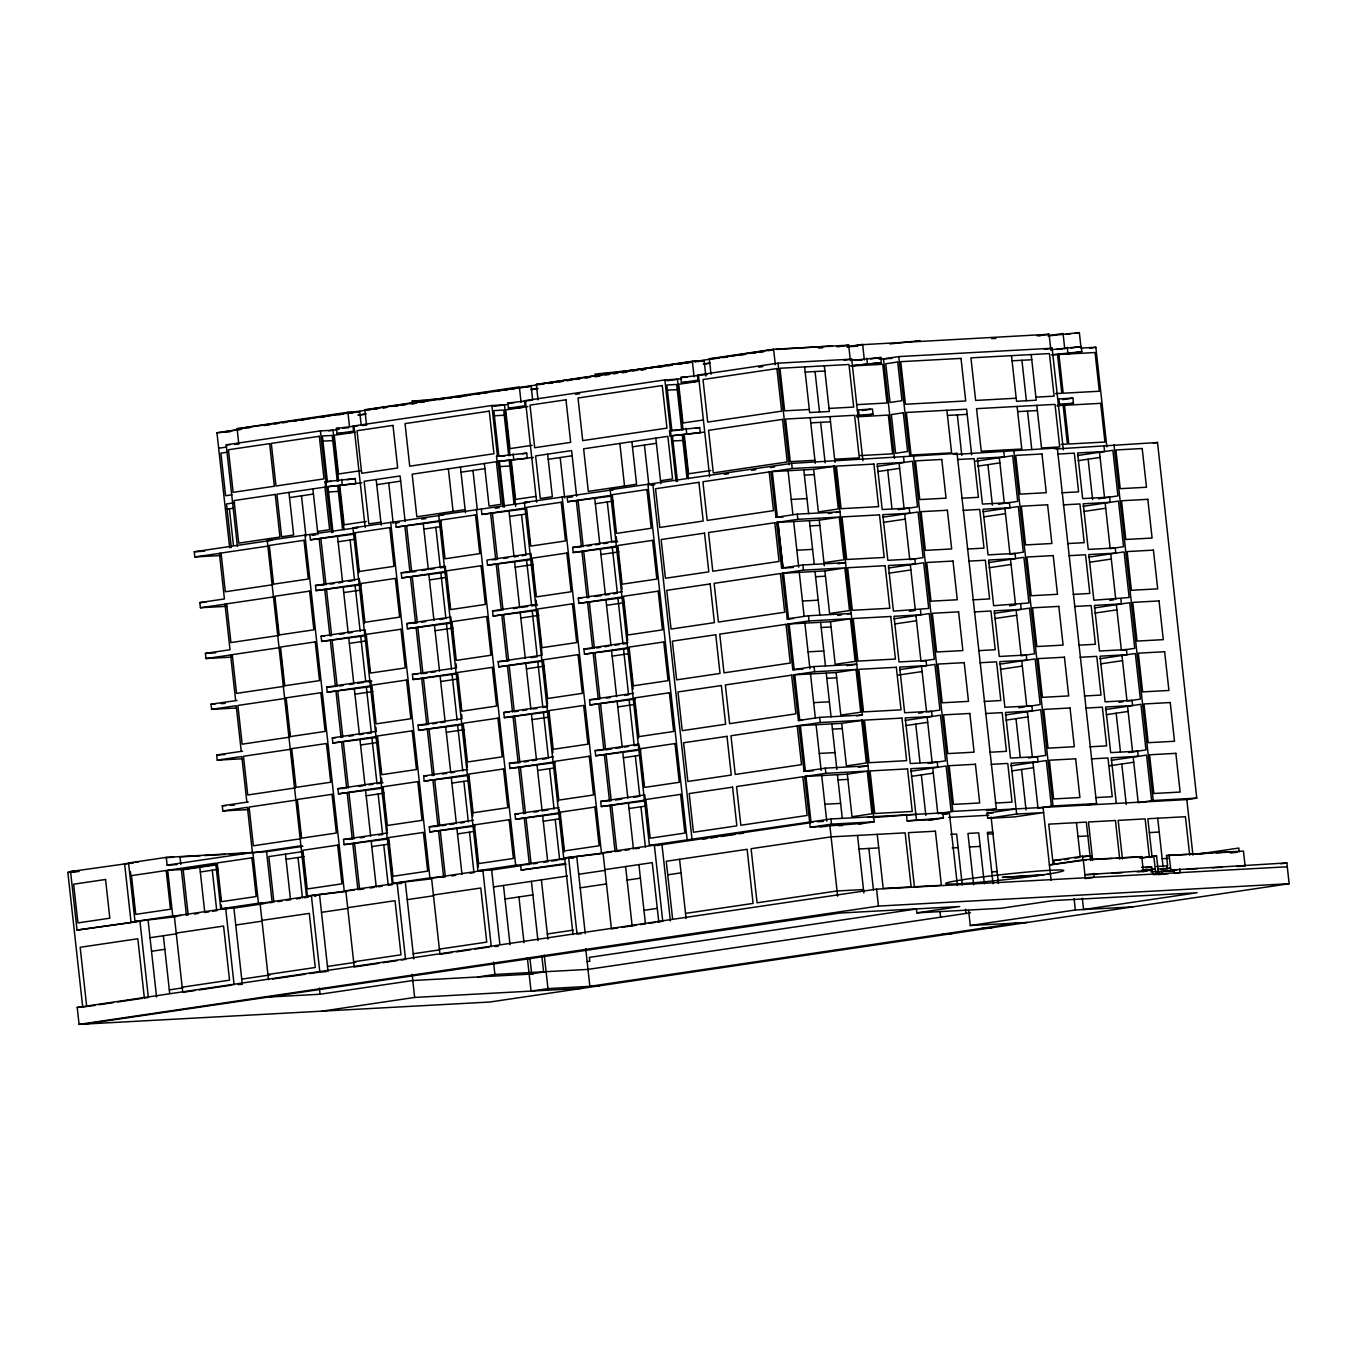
<?xml version="1.0" encoding="UTF-8"?>
<svg xmlns="http://www.w3.org/2000/svg" width="1357" height="1357" viewBox="0 0 1357 1357"><rect width="100%" height="100%" fill="white"/><g stroke="black" fill="none" stroke-linecap="round" stroke-linejoin="round"><path stroke-width="1.5" d="M594.756 374.176L644.88 368.9M234.591 444.384L238.798 444.146L237.085 428.659L347.901 412.257L359.69 411.629L361.183 425.165M362.37 425.47L366.56 425.233L364.863 409.746L519.375 386.881L521.088 402.367M538.034 399.857L536.32 384.37L692.358 361.284L704.147 360.64L705.844 376.126M711.017 374.261L709.321 358.774L773.609 349.258L848.668 345.17L850.381 360.657M369.698 409.237L531.147 386.236L532.656 399.789M541.172 383.861L689.797 361.861M773.151 349.529L694.954 361.505M289.855 421.45L296.063 420.534M300.202 419.924L314.705 417.769M318.844 417.159L322.983 416.548M327.122 415.937L341.625 413.783M345.764 413.173L378.908 408.27M383.047 407.66L387.186 407.049M391.325 406.438L405.828 404.284M409.967 403.674L414.122 403.063M455.681 396.906L470.217 394.751M474.373 394.141L488.927 391.986M493.083 391.376L515.948 388M520.104 387.373L542.953 383.997M547.108 383.386L561.662 381.232M565.818 380.605L580.355 378.45M584.511 377.84L588.667 377.229M649.053 368.29L653.226 367.679M657.382 367.052L671.986 364.897M676.142 364.287L690.764 362.115M722.128 357.468L726.317 356.857M730.49 356.246L745.129 354.075M749.318 353.448L763.94 351.293M768.13 350.666L772.303 350.055M776.492 349.428L832.18 346.001L828.279 346.578M264.089 425.572L270.28 424.656M274.402 424.046L278.524 423.435M282.646 422.824L286.768 422.214M292.959 421.298L297.081 420.687M301.203 420.076L305.342 419.466M319.777 417.328L323.899 416.718M338.334 414.58L342.456 413.97M346.578 413.359L354.839 412.138L241.936 428.15L249.79 427.726M383.319 407.914L387.457 407.304M393.683 406.388L397.822 405.777M401.96 405.166L406.116 404.539M412.324 403.623L416.463 403.012M420.619 402.401L424.758 401.791M439.261 399.637L443.417 399.026M447.556 398.415L451.694 397.805M457.92 396.872L462.058 396.261M466.214 395.65L470.353 395.04M476.561 394.124L480.717 393.496M484.856 392.885L488.995 392.275M495.22 391.359L499.359 390.748M503.515 390.137L507.654 389.51M511.793 388.899L515.948 388.289M522.157 387.373L526.295 386.762M548.567 383.454L552.757 382.844M559.033 381.911L563.223 381.3M567.413 380.672L571.602 380.045M575.775 379.434L579.965 378.807M586.241 377.891L590.431 377.263M594.62 376.652L598.81 376.025M605.086 375.092L609.276 374.481M613.466 373.853L617.656 373.243M621.828 372.615L626.018 372.005M632.311 371.072L636.484 370.444M640.674 369.833L644.863 369.206M659.519 367.035L663.709 366.424M667.898 365.796L672.071 365.186M678.364 364.253L682.537 363.625M686.727 363.014L690.917 362.387M695.106 361.776L699.296 361.149L691.9 361.556M723.569 357.553L727.606 356.959M741.702 354.872L745.739 354.279M751.778 353.38L755.798 352.786M759.835 352.192L763.855 351.599M229.655 547.753L216.95 432.747L240.884 429.202M320.489 417.413L324.628 416.803M339.063 414.665L343.185 414.055M349.377 413.156L359.69 411.629M412.121 403.86L416.311 403.233M458.072 397.058L462.245 396.448M522.801 387.474L531.147 386.236M595.96 376.652L600.116 376.042M622.999 372.649L627.155 372.039M641.725 369.884L645.881 369.257M697.905 361.556L704.147 360.64M241.75 429.287L221.802 432.238L230.164 431.78M357.909 415.106L366.203 413.885M531.842 389.374L538.101 388.441M703.282 363.998L709.457 363.082M358.621 415.208L364.829 414.292M530.909 389.713L537.151 388.78M703.74 364.134L710.016 363.201M836.726 346.73L843.817 345.679M838.694 346.646L848.668 345.17M889.921 343.949L919.927 340.624L915.924 341.218M237.424 546.447L226.195 444.842L320.405 430.898L333.008 430.203L338.605 481.006L337.248 481.09L332.211 435.444L322.355 435.97L327.393 481.616M350.513 432.866L336.96 433.595L336.4 428.439L358.163 425.691M510.079 455.63L504.465 404.827L491.879 405.506L353.973 425.928L365.186 527.534M521.987 407.473L508.434 408.22L507.874 403.063L532.232 400.179M683.063 430.033L677.465 379.231L664.862 379.909L525.447 400.552L536.66 502.158M694.971 381.877L681.418 382.623L680.858 377.45L707.15 374.464M862.916 460.752L851.704 359.147L778.019 363.167L698.431 374.939L709.643 476.544M328.716 430.848L339.233 429.287M493.948 406.388L508.621 404.216M575.487 394.31L579.66 393.7M667.033 380.774L681.621 378.603M758.733 367.204L762.871 366.577M218.664 448.234L226.636 447.047M336.96 433.595L353.583 431.136L353.007 425.979M508.434 408.22L525.057 405.76L524.481 400.603M681.418 382.623L698.041 380.164L697.464 374.99M355.178 432.171L334.229 435.275L338.504 473.983L360.674 470.692M527.873 406.608L505.703 409.899L509.978 448.607L532.148 445.317M699.635 381.181L678.704 384.285L682.961 422.994L703.113 420.025M844.054 360.284L851.704 359.147M227.026 452.237L220.903 453.153L225.601 495.729L231.911 494.796M881.355 362.624L850.958 365.813L881.355 362.624L880.795 357.468L852.433 360.351L862.357 359.995M870.516 358.977L880.795 357.468M1037.155 335.824L1044.245 334.772M1063.345 449.846L1052.133 348.24L898.792 356.586L883.509 358.859L894.5 458.378M1039.123 335.739L1049.097 334.263L1050.81 349.75L1052.862 349.631M1048.656 335.62L1063.057 333.5L1064.77 348.986M1048.045 335.925L1079.358 332.618L1081.054 348.087L1095.845 347.29L1106.837 446.826M1066.195 334.348L1070.351 333.737M1075.236 333.211L1079.358 332.618M1044.483 349.377L1052.133 348.24M1050.81 349.75L1081.224 346.544L1081.783 351.7L1065.347 354.143M1070.944 348.07L1081.224 346.544M1089.671 348.206L1095.845 347.29M1053.032 354.652L1081.783 351.7M325.052 481.752L355.229 478.546L355.788 483.703L325.629 486.909L325.052 481.752L331.329 481.413M496.526 456.376L526.703 453.17L527.262 458.327L497.103 461.533L496.526 456.376L504.77 455.918M669.51 430.763L699.686 427.574L700.263 432.73L670.087 435.919L669.51 430.763L679.721 430.203M346.917 479.784L355.229 478.546M522.547 453.781L526.703 453.17M695.53 428.184L699.686 427.574M325.629 486.909L361.895 482.804M497.103 461.533L533.369 457.428M670.087 435.919L704.317 432.12M857.319 409.95L872.432 409.017L873.009 414.19L856.555 416.616M234.676 502.735L226.5 503.956L231.318 547.566M862.153 410.543L870.38 409.322M289.516 497.595L313.45 494.05M376.754 484.67L400.671 481.141M460.99 472.202L484.924 468.674M548.228 459.294L572.145 455.765M632.464 446.826L656.381 443.298M856.216 415.361L873.009 414.19M227.077 509.112L233.387 508.18M1057.731 399.043L1072.861 398.11L1073.438 403.266L1056.984 405.709L1063.142 405.37L1067.416 444.078L1061.259 444.418M1062.582 399.637L1072.861 398.11M1058.307 404.199L1073.438 403.266M366.288 521.495L344.118 524.786L339.844 486.077M535.744 496.425L515.592 499.41L511.318 460.702M710.746 470.523L688.576 473.797L684.301 435.088M317.572 531.469L329.632 529.688L324.917 487.095L276.913 494.202L281.611 536.795L293.655 535.014L288.956 492.421M380.876 522.106L368.833 523.887L364.134 481.294L400.111 475.968L405.149 521.614M465.129 509.638L416.853 516.78L412.155 474.187L496.391 461.719L501.089 504.312L489.046 506.093L484.347 463.5M660.52 480.717L672.563 478.936L667.865 436.343L583.629 448.811L588.327 491.404L636.586 484.245L631.887 441.67M345.933 891.515L306.478 896.129L267.227 540.51L357.892 527.551L352.956 527.822L392.224 883.441L431.662 878.827M352.956 527.822L439.447 515.49M520.986 865.664L491.641 870.007L477.952 870.753L438.701 515.134L529.366 502.175L524.43 502.446L563.698 858.065L603.136 853.451M524.43 502.446L613.008 489.792M811.045 822.63L661.979 844.682L649.426 845.377L610.158 489.758L791.64 463.365L957.092 453.408L996.36 809.026L986.386 810.502L1186.815 799.595L1196.772 798.12L1157.521 442.501L1055.729 448.98M221.14 555.505L194.797 556.93L194.221 551.773L272.146 540.239L267.227 540.51M311.94 535.404L315.927 534.828M395.175 523.09L399.162 522.496M421.79 519.154L425.945 518.544M495.254 508.281L499.172 507.705M568.651 497.425L572.637 496.832M650.885 485.246L654.871 484.653M724.299 474.373L728.488 473.763M751.541 470.353L755.73 469.726M770.386 467.554L774.576 466.944M194.797 556.93L220.75 553.215M268.737 545.989L221.055 553.045L225.33 591.771L273.011 584.697M309.871 534.658L310.448 539.815L354.465 533.301L354.923 537.457M395.599 521.97L396.176 527.127L440.211 520.613M481.345 509.282L481.905 514.439L525.939 507.925M567.073 496.594L567.65 501.751L611.668 495.237M770.963 471.659L792.217 468.521L834.928 466.197L862.407 715.037L856.606 715.902M310.448 539.815L355.5 533.98M396.176 527.127L441.246 521.275M481.905 514.439L524.989 508.892M567.65 501.751L610.718 496.204M783.26 516.915L775.983 517.305L770.946 471.659L813.674 469.335L834.928 466.197M338.13 541.782L354.075 539.424M423.859 529.094L439.821 526.737M509.604 516.406L525.549 514.049M595.333 503.718L613.279 501.072M953.106 454.001L957.092 453.408M877.165 466.418L912.464 461.193L917.502 506.84L898.164 509.706M955.515 454.425L1057.307 447.963L1096.558 803.581L1086.601 805.057M877.742 471.574L899.674 468.335M1053.32 448.556L1057.307 447.963M975.378 461.261L1012.678 455.731L1017.716 501.378L998.362 504.244M977.956 466.13L999.888 462.873M1153.331 443.128L1157.521 442.501M1077.594 455.511L1112.893 450.287L1117.931 495.916L1098.576 498.782M1078.153 460.668L1100.086 457.428M226.738 606.308L200.412 607.732L199.835 602.576L224.431 598.946L219.393 553.3M361.115 584.782L316.045 590.617L315.486 585.461L359.503 578.947M401.214 572.773L445.249 566.259L445.808 571.416L401.791 577.929L401.214 572.773L408.22 572.4M616.332 547.007L573.248 552.553L572.688 547.397L616.706 540.883L616.248 536.727M775.983 517.305L797.254 514.15L839.966 511.826L836.099 512.403M330.141 584.121L334.297 583.493M338.453 582.882L342.609 582.272L337.554 536.626M348.579 581.39L352.566 580.796M415.87 571.416L411.714 572.043L406.676 526.397M422.112 570.5L426.251 569.889M430.322 569.278L434.325 568.702M444.282 567.226L440.296 567.803L435.834 527.33M492.201 559.796L497.459 559.355L492.421 513.709M503.684 558.422L507.84 557.812M518.052 556.302L514.066 556.896L509.028 511.25M522.038 555.708L526.041 555.115L521.563 514.642M587.344 546.04L591.499 545.429M595.655 544.819L599.811 544.208L594.773 498.562M603.797 543.614L607.783 543.021M613.754 542.138L617.757 541.545M828.381 513.557L832.248 512.98M200.412 607.732L226.365 604.018M316.045 590.617L360.08 584.104L359.707 580.66M531.35 557.015L530.977 553.571L486.942 560.085L487.519 565.241L531.554 558.728M573.248 552.553L617.282 546.04M776.56 522.462L819.289 520.138L840.543 517L797.831 519.324L776.577 522.462L781.615 568.108L782.989 568.04L777.934 522.394L782.989 568.04M401.791 577.929L444.859 572.383M487.519 565.241L530.587 559.695M343.745 592.585L359.69 590.227M429.474 579.897L445.418 577.539M515.202 567.209L533.148 564.563M600.947 554.521L618.894 551.875M882.779 517.221L918.078 511.996L923.116 557.642L909.75 559.61L904.712 513.981M883.339 522.377L905.272 519.137M982.994 511.759L1018.293 506.534L1023.331 552.18L1009.964 554.165L1004.926 508.519M983.554 516.932L1005.486 513.675M1083.208 506.314L1118.507 501.089L1123.545 546.718L1110.179 548.703L1105.141 503.057M1083.768 511.47L1105.701 508.23M278.626 635.5L230.927 642.573L226.653 603.848L274.351 596.792L274.793 600.88M232.352 657.11L206.01 658.535L205.45 653.379L230.028 649.749L224.991 604.102M321.083 636.263L365.118 629.75L365.695 634.906L321.66 641.42L321.083 636.263L324.594 636.077M450.456 623.185L407.388 628.732L406.829 623.575L450.846 617.062L451.236 620.505M536.202 610.497L493.134 616.044L492.557 610.887L536.592 604.374L536.134 600.218M621.93 597.809L578.862 603.356L578.286 598.2L622.32 591.686M781.615 568.108L802.869 564.953L845.581 562.629L837.846 563.783M339.895 634.296L344.05 633.685M352.192 632.481L348.206 633.074L343.168 587.428M406.829 623.575L417.328 622.846L412.291 577.2M421.484 622.218L425.64 621.608M439.922 619.504L443.909 618.911M513.455 608.615L517.594 608.004M521.665 607.393L527.652 606.511M537.626 605.035L531.639 605.917L526.601 560.288M595.028 596.537L601.253 595.621M609.395 594.417L605.409 595.011L600.371 549.364M613.381 593.823L617.384 593.23L612.329 547.6M823.987 562.714L843.918 559.779L839.22 517.187M206.01 658.535L231.979 654.82M279.949 647.594L232.268 654.651L236.542 693.376L284.224 686.303L283.783 682.232M407.388 628.732L451.423 622.218M493.134 616.044L537.151 609.53M578.862 603.356L622.897 596.843L623.575 603.068M782.175 573.265L803.429 570.127L846.14 567.803L824.903 570.941L782.175 573.265L787.213 618.911L788.57 618.843L783.532 573.197M321.66 641.42L364.728 635.873M349.343 643.388L365.304 641.03M435.088 630.7L453.034 628.054M520.817 618.012L538.763 615.366M606.545 605.324L624.491 602.678M888.377 568.023L923.676 562.799L928.714 608.445L893.449 611.142L888.411 565.496L915.381 564.02L914.805 558.863L887.834 560.339L882.796 514.693L909.767 513.217L909.19 508.061L882.22 509.537L877.182 463.89L904.152 462.415L903.592 457.258M888.954 573.18L910.886 569.94M988.591 562.561L1023.89 557.337L1028.928 602.983L993.663 605.68L988.625 560.034L1015.596 558.575L1015.019 553.419L988.049 554.877L983.011 509.231L1009.981 507.772L1009.404 502.616L982.434 504.075L977.396 458.429L1004.367 456.97L1003.807 451.813M989.168 567.735L1011.101 564.478M1088.806 557.116L1124.105 551.892L1129.143 597.521L1093.878 600.218L1088.823 554.589L1115.793 553.113L1115.233 547.957L1088.263 549.415L1083.225 503.786L1110.196 502.311L1109.619 497.154L1082.649 498.613L1077.611 452.984L1104.581 451.508L1104.021 446.351M1089.383 562.273L1111.315 559.033M235.931 708.015L211.624 709.338L211.047 704.181L237.017 700.466M370.342 686.676L327.258 692.223L326.698 687.066L370.732 680.552L371.106 683.996M456.071 673.988L413.003 679.535L412.426 674.378L456.461 667.865L456.003 663.709M541.816 661.3L498.731 666.847L498.172 661.69L542.189 655.177L541.511 648.951M629.529 648.307L584.477 654.159L583.9 649.002L627.935 642.489M847.328 614.009L851.178 613.432L808.467 615.756L787.213 618.911L793.319 618.571M339.284 686.031L343.44 685.404M349.665 684.488L353.821 683.877L348.783 638.231M357.807 683.283L363.795 682.401M367.781 681.808L371.767 681.214M427.099 673.021L422.943 673.649L417.905 628.003M431.238 672.41L435.393 671.8M498.172 661.69L508.671 660.961L503.634 615.315M531.265 657.602L537.253 656.72L532.215 611.091M596.486 647.951L600.642 647.34M604.798 646.729L608.937 646.119M615.009 645.22L618.996 644.626M626.968 643.439L622.982 644.032L617.944 598.403M837.659 615.433L841.527 614.874M211.624 709.338L236.22 705.708L241.258 751.354L242.615 751.269M285.564 698.397L237.882 705.453L242.157 744.179L289.838 737.105M327.258 692.223L371.292 685.709M413.003 679.535L457.038 673.021M498.731 666.847L542.766 660.333M584.477 654.159L628.495 647.645L628.953 651.801M787.789 624.067L809.043 620.929L851.755 618.605L830.501 621.743L787.772 624.067L792.81 669.713L803.005 669.154M909.377 611.295L915.347 610.413L910.31 564.783M354.957 694.19L372.904 691.544M440.686 681.502L458.632 678.856M526.431 668.814L544.378 666.168M612.16 656.126L628.104 653.769M893.992 618.826L929.291 613.601L934.328 659.248L920.962 661.215L915.924 615.586M1009.591 605.85L1015.562 604.968L1010.524 559.321M894.568 623.983L916.501 620.743M994.206 613.364L1029.505 608.14L1034.543 653.786L1021.176 655.77L1016.139 610.124M1109.805 600.388L1113.792 599.794M994.783 618.538L1016.715 615.281M1094.421 607.919L1129.719 602.695L1134.757 648.324L1121.391 650.308L1116.353 604.662M1094.98 613.076L1116.913 609.836M241.546 758.817L217.239 760.141L216.662 754.984L241.258 751.354M375.94 737.479L332.872 743.025L332.312 737.869L376.33 731.355L375.872 727.199M461.685 724.791L418.618 730.337L418.041 725.181L462.075 718.667L461.617 714.511M549.415 711.797L504.346 717.649L503.769 712.493L547.804 705.979M635.144 699.109L590.074 704.962L589.515 699.805L633.532 693.291M792.827 669.713L814.081 666.558L856.793 664.235L847.141 665.676M349.037 736.206L353.193 735.596M363.422 734.086L359.418 734.68L354.381 689.034M367.408 733.492L371.394 732.899L366.356 687.27M432.696 723.824L436.852 723.213M441.008 722.602L445.164 721.992L440.126 676.346M518.442 711.136L514.286 711.763L509.248 666.117M522.581 710.525L526.737 709.915M532.894 708.999L536.88 708.405M546.854 706.929L542.851 707.523L537.813 661.894M589.515 699.805L600.015 699.076L594.977 653.429M606.24 698.143L610.396 697.532M624.61 695.429L628.596 694.835L623.558 649.206M217.239 760.141L241.817 756.511L246.855 802.157L248.229 802.072M291.178 749.2L243.48 756.256L247.754 794.981L295.436 787.908M332.872 743.025L376.907 736.512M418.618 730.337L462.635 723.824M504.346 717.649L548.381 711.136L548.839 715.292M590.074 704.962L634.109 698.448M793.404 674.87L814.658 671.732L857.37 669.408L836.116 672.546L793.387 674.87L798.425 720.516L802.513 720.296M360.572 744.993L378.518 742.347M446.3 732.305L464.247 729.659M532.029 719.617L547.991 717.259M617.774 706.929L633.719 704.571M899.606 669.629L934.905 664.404L939.943 710.05L928.256 711.78M898.181 675.091L922.098 671.545M999.821 664.167L1035.12 658.942L1040.157 704.588L1028.47 706.318M1000.38 669.34L1022.313 666.083M1100.018 658.722L1135.334 653.497L1140.372 699.126L1128.685 700.857M1100.595 663.878L1122.527 660.638M249.179 809.518L222.836 810.943L222.277 805.787L246.855 802.157M381.554 788.281L338.487 793.828L337.91 788.671L381.945 782.158L381.487 778.002M467.283 775.593L424.215 781.14L423.655 775.983L467.673 769.47M555.013 762.6L509.961 768.452L509.384 763.296L553.419 756.782M640.758 749.912L595.689 755.764L595.112 750.608L639.147 744.094M798.442 720.516L819.696 717.361L862.407 715.037M358.808 786.398L362.964 785.788M369.019 784.889L373.005 784.295M382.979 782.819L376.992 783.701L371.954 738.072M442.467 774.016L446.623 773.405M454.765 772.201L450.761 772.795L445.724 727.148M509.384 763.296L519.884 762.566L514.846 716.92M524.039 761.939L528.195 761.328M532.351 760.717L536.507 760.107L531.469 714.461M542.478 759.208L546.481 758.631M611.854 748.945L605.629 749.878L600.591 704.232M616.01 748.335L620.166 747.724M624.237 747.113L628.223 746.52M638.197 745.044L634.211 745.638L629.156 699.991M840.814 715.122L860.745 712.188L856.046 669.595M222.836 810.943L247.432 807.313L252.47 852.959L301.814 845.648M296.776 800.002L249.094 807.059L253.369 845.784L301.05 838.711M338.487 793.828L382.521 787.314M424.215 781.14L468.25 774.626L468.928 780.852M509.961 768.452L553.978 761.939L554.436 766.094M595.689 755.764L639.724 749.251L639.334 745.807M858.913 824.072L874.196 821.816L862.967 720.211L820.256 722.535L799.002 725.673L804.023 771.319L813.267 770.81M805.396 771.251L800.359 725.605L799.002 725.673L841.713 723.349L862.967 720.211M918.604 713.205L922.59 712.612M366.169 795.796L384.116 793.15M451.915 783.108L467.86 780.75M537.643 770.42L553.588 768.062M623.372 757.732L639.334 755.374M905.204 720.431L940.503 715.207L945.541 760.853L928.188 763.414M1018.802 707.743L1024.789 706.861M905.781 725.588L927.713 722.348M1005.418 714.969L1040.717 709.745L1045.755 755.391L1028.402 757.952M1119.016 702.298L1123.002 701.705M1005.995 720.143L1027.928 716.886M1105.633 709.524L1140.932 704.3L1145.97 749.929L1128.617 752.507M1106.209 714.681L1128.142 711.441M1176.994 869.735L1170.786 870.058L1286.86 862.916L1289.15 883.712L489.792 1002.026L79.079 1024.382L77.213 1007.454L86.712 1006.572L80.165 947.288L137.82 938.756L144.368 998.04L148.354 997.446L139.941 921.233L77.027 930.088L70.564 871.55L133.478 862.696L128.559 862.967L135.022 921.505L176.478 916.603M128.559 862.967L166.266 857.387L266.549 851.687L302.848 846.31M82.726 1007.148L67.85 872.398L75.5 871.279L70.564 871.55M78.435 871.041L72.701 871.889L78.977 871.55M132.749 863.001L125.743 863.731M166.266 857.387L167.132 865.121L252.86 852.433L258.475 903.236L272.163 902.49L266.549 851.687M387.169 839.084L344.084 844.631L343.525 839.474L387.559 832.961M474.899 826.091L429.83 831.943L429.253 826.786L473.288 820.273M560.628 813.403L515.558 819.255L514.998 814.098L559.016 807.585M600.727 801.41L644.762 794.897L645.321 800.053L601.304 806.567L600.727 801.41L611.227 800.681L606.189 755.035M804.039 771.319L825.293 768.164L868.005 765.84L858.353 767.282M343.525 839.474L354.024 838.745L348.986 793.099M360.267 837.812L364.405 837.201M378.62 835.098L382.606 834.504L378.145 794.032M441.839 825.751L445.995 825.124M450.151 824.513L454.307 823.903M460.362 823.004L464.348 822.41M533.81 812.131L537.966 811.52M548.092 810.01L542.122 810.909L537.067 765.263M615.383 800.053L621.625 799.137M633.838 797.322L637.824 796.746M181.16 915.466L172.729 915.924L167.691 870.278L215.712 863.171L220.75 908.817L233.896 908.104L264.242 903.609M344.084 844.631L388.119 838.117M429.83 831.943L473.864 825.429L474.322 829.585M515.558 819.255L559.593 812.741L559.22 809.298M804.616 776.475L825.87 773.337L868.582 771.013L847.328 774.152L804.616 776.475L810.231 827.278L864.884 823.19M167.691 870.278L181.38 869.532L217.035 864.256M301.424 851.772L268.856 856.589L273.893 902.235M601.304 806.567L644.371 801.02M215.746 864.918L183.178 869.735L188.165 914.923L186.418 915.178L181.38 869.532M200.31 871.974L218.256 869.328M286.056 859.286L303.985 856.64M371.784 846.598L389.73 843.952M457.513 833.91L473.474 831.553M543.258 821.222L559.203 818.865M628.986 808.535L644.931 806.177M910.818 771.234L946.117 766.01L951.155 811.656M911.395 776.391L933.328 773.151M1011.033 765.772L1046.332 760.548L1051.37 806.194M1011.593 770.946L1033.525 767.689M1111.247 760.327L1146.546 755.103L1151.584 800.732M1109.822 765.772L1133.74 762.244M77.027 930.088L135.954 921.827M135.022 921.505L172.729 915.924M220.75 908.817L258.475 903.236M306.478 896.129L354.381 889.988M392.224 883.441L429.932 877.86L445.367 876.859L440.33 831.213M477.952 870.753L515.677 865.172L529.366 864.426L524.328 818.78M563.698 858.065L611.6 851.925M649.426 845.377L830.908 818.966L942.844 812.877L943.42 818.034L928.324 820.273M268.482 979.669L260.069 903.457L311.415 895.857L319.828 972.07L325.985 971.731M194.39 913.99L198.546 913.38M208.774 911.87L204.788 912.464L199.801 867.276M212.761 911.276L216.747 910.683L212.269 870.21M278.049 901.625L282.205 900.997M286.361 900.386L290.517 899.776L285.479 854.13M296.505 898.894L300.491 898.3M304.477 897.706L308.463 897.113M314.451 896.231L316.181 895.976M363.795 888.92L359.639 889.547L354.601 843.901M370.02 888.004L374.176 887.393M378.247 886.783L382.233 886.206M392.207 884.73L388.221 885.307L383.743 844.834M400.179 883.543L401.926 883.288L396.668 883.577M451.61 875.927L455.748 875.316M469.963 873.213L473.949 872.619L469.488 832.146M533.182 863.849L537.338 863.239M543.563 862.323L547.719 861.712L542.681 816.066M551.705 861.118L557.693 860.236M561.679 859.643L565.665 859.049M571.653 858.167L573.4 857.912L569.889 858.099M620.997 850.856L616.841 851.484L611.803 805.837M625.153 850.245L629.309 849.635M635.449 848.719L639.435 848.125M657.382 845.479L659.129 845.224L653.87 845.496M702.621 839.237L706.776 838.626M710.932 838.015L717.158 837.082M721.229 836.489L735.189 834.419M739.175 833.826L743.161 833.232M868.039 817.474L873.62 816.643M573.044 934.583L564.631 858.387L520.596 864.901L521.173 870.058L565.207 863.544M810.231 827.278L831.468 824.14L874.196 821.816M566.242 864.205L521.173 870.058M872.772 817.559L915.873 814.353M996.36 809.026L952.818 811.401L937.789 813.623L932.751 767.994M943.302 814.302L947.39 813.691M906.578 815.727L907.138 820.883L943.42 818.034M176.206 933.09L223.566 926.068L229.537 980.178L182.177 987.184M261.935 920.385L309.294 913.38L315.265 967.49L267.923 974.496M347.68 907.697L395.023 900.692L401.01 954.802L353.651 961.808M433.409 895.009L480.768 888.004L486.739 942.114L439.38 949.12M604.883 869.633L652.242 862.628L658.773 921.895M987.675 818.339L1016.664 814.047L1043.635 812.589L1014.646 816.88L987.675 818.339L987.099 813.182L1016.088 808.891M150.033 937.721L176.749 933.769M235.762 925.033L262.071 921.149M321.49 912.345L347.799 908.461M407.236 899.657L433.528 895.773M493.507 886.935L567.294 876.028M578.71 874.281L605.001 870.38M1096.558 803.581L1053.032 805.939L1038.003 808.178L1032.965 762.532M1196.772 798.12L1153.246 800.494L1138.218 802.716L1133.18 757.07M627.087 880.116L640.419 878.149M667.746 874.824L681.061 872.839M151.526 951.274L164.842 949.306M504.974 899.013L532.894 894.874M580.202 887.834L606.494 883.933M643.964 910.326L657.28 908.359M169.32 989.864L182.737 987.879M241.733 979.143L270.06 974.954M327.478 966.455L355.788 962.266M413.207 953.767L439.515 949.866M547.346 933.972L573.265 930.122M685.539 913.397L753.084 903.406L747.113 849.295L666.236 861.271L672.563 918.452M1055.848 864.239L1054.253 864.324L1053.829 860.457L1082.394 856.216L1091.164 855.741L1091.588 859.609M1064.617 859.676L1068.705 859.066M1074.829 858.167L1078.917 857.556M1083.005 856.962L1091.164 855.741M77.213 1007.454L876.571 889.14L1287.284 866.784M88.765 1006.266L94.956 1005.35M99.061 1004.74L113.479 1002.602M117.601 1001.992L142.315 998.345M195.069 990.525L182.754 992.357L174.341 916.145L225.686 908.545L234.099 984.758M199.174 989.915L232.03 985.063M272.587 979.059L305.444 974.19M309.566 973.58L319.828 972.07M378.857 963.334L354.228 966.981L345.814 890.769L397.143 883.17L405.556 959.382L401.451 959.976M382.979 962.724L397.347 960.586M452.271 952.461L439.956 954.276L431.543 878.081L482.888 870.482L491.302 946.694M456.376 951.851L470.76 949.73M474.865 949.12L489.249 946.982M617.639 927.984L611.43 928.9L603.017 852.705L654.345 845.106L662.759 921.301L657.416 922.098M621.777 927.374L636.128 925.253M640.114 924.66L645.457 923.863L638.91 864.596M648.833 923.371L655.024 922.455M1146.97 871.024L1143.408 871.55L1141.763 856.64L1083.293 859.812L1049.402 864.833L1053.202 864.63L1048.724 824.157L1086.312 822.105L1090.57 860.575M1054.253 864.324L1086.329 859.897M1139.1 857.03L1141.763 856.64M1139.863 858.048L1156.537 855.826L1158.607 874.62L1168.241 873.789M1140.592 858.201L1156.537 855.826M1156.452 866.529L1167.631 865.868L1166.494 855.538L1243.47 851.093L1245.115 866.02L1236.855 866.461M1197.264 854.215L1238.822 848.057L1239.246 851.925M1084.938 874.739L1152.297 870.244L1152.721 874.112M1230.528 853.01L1237.16 852.23M79.079 1024.382L878.437 906.086L1289.15 883.712M84.592 1024.094L839.508 913.074L959.704 906.527L916.84 912.871L916.433 909.105M1145.512 867.7L1151.635 866.801L1151.94 869.616L1155.265 869.125L1143.222 869.786M265.463 997.208L320.065 994.24L412.782 980.517L533.267 973.953M1160.964 869.125L1170.599 868.293L1157.996 868.972M1153.179 874.603L1159.217 874.281L1158.895 871.448L1155.57 871.94L1153.806 855.979M1161.626 871.313L1158.301 871.805L1174.229 870.617L1161.626 871.313L1161.931 874.129M915.704 909.088L589.362 957.38L589.803 961.248L587.14 961.638M1176.4 873.162L1180.098 872.619L1179.674 868.751M477.952 976.955L494.898 974.462L587.988 969.39L970.476 912.769M529.145 974.173L546.108 971.663M1280.754 863.815L1286.86 862.916M321.948 1011.169L414.648 997.446L582.492 988.303M968.627 910.479L970.289 925.525L1075.355 909.987L1132.858 906.849M599.438 985.793L547.974 988.608L531.028 991.102L527.33 957.703M1018.208 922.93L589.854 986.318L585.698 948.56M991.73 871.889L997.124 871.567M1049.097 334.263L862.17 344.678L851.534 346.256L857.811 345.916M818.424 348.054L822.647 347.833M991.763 338.622L995.936 338.402M857.166 346.205L846.683 346.764L862.628 344.407L864.341 359.893M709.321 358.774L719.125 358.231M601.032 373.837L607.308 373.497M879.014 359.096L891.905 358.401M1056.798 349.411L1062.768 349.088M1051.37 354.906L1095.048 352.532L1099.323 391.24L1063.176 393.208L1058.901 354.499M852.315 365.949L882.728 364.287L887.003 403.012L856.589 404.657M536.32 384.37L544.174 383.946M680.858 377.45L687.117 377.11M805.176 372.072L824.903 371.004M1012.051 360.809L1031.778 359.741M449.438 397.838L411.833 401.248L424.368 400.569M667.373 390.154L677.228 389.629M371.547 409.135L377.093 408.83M364.863 409.746L370.749 409.441M507.874 403.063L514.133 402.724M237.085 428.659L241.003 428.456M494.389 415.768L504.244 415.225M216.95 432.747L221.14 432.51M336.4 428.439L338.724 428.303M342.659 428.1L348.579 427.777M1055.644 393.615L1061.802 393.276L1057.527 354.567M809.315 409.492L784.651 410.832L779.953 368.256L848.99 364.49L853.689 407.083L829.025 408.423M1016.189 398.229L975.632 400.434L970.933 357.858L1049.419 353.583L1054.118 396.159L1035.9 397.16M226.195 444.842L230.402 444.604M322.915 441.144L332.77 440.601M857.929 416.752L888.343 415.089L892.618 453.815L860.168 455.579M810.791 422.875L830.501 421.806M947.474 415.429L967.185 414.36M1017.665 411.612L1037.376 410.543M672.987 440.957L682.842 440.431M500.004 466.571L509.859 466.028M814.929 460.294L790.266 461.634L785.567 419.059L854.588 415.293L859.303 457.886L834.64 459.226M328.53 491.946L338.385 491.404M957.414 459.531L974.122 458.615L978.397 497.324L961.689 498.24M1057.629 454.069L1074.32 453.153L1078.594 491.862L1061.903 492.778M804.379 475.12L814.234 474.577M610.158 489.758L613.449 489.572M438.701 515.134L443.62 514.863M791.233 499.427L806.974 498.579M194.221 551.773L204.72 551.196M963.029 510.334L979.72 509.418L983.995 548.126L967.304 549.042M1063.226 504.872L1079.935 503.956L1084.209 542.664L1067.501 543.58M809.993 525.922L819.849 525.38M572.688 547.397L581.441 546.922L576.403 501.276M796.83 550.23L812.589 549.381M315.486 585.461L324.238 584.986L319.2 539.34M784.94 567.921L793.319 567.463M199.835 602.576L205.908 602.254M968.627 561.136L985.335 560.22L989.609 598.929L972.901 599.845M1068.841 555.675L1085.549 554.759L1089.824 593.467L1073.116 594.383M815.608 576.725L825.463 576.182M578.286 598.2L581.797 598.013M492.557 610.887L499.563 610.497M802.445 601.032L818.186 600.184M205.45 653.379L215.576 652.836M974.241 611.939L990.949 611.023L995.224 649.732L978.516 650.648M1074.456 606.477L1091.147 605.561L1095.421 644.27L1078.73 645.186M821.206 627.528L831.061 626.985M583.9 649.002L590.906 648.612M808.06 651.835L823.801 650.987M412.426 674.378L417.685 674.09M326.698 687.066L333.703 686.693M211.047 704.181L215.101 703.961M221.191 703.638L225.228 703.418M979.856 662.742L996.547 661.826L1000.821 700.534L984.13 701.45M1080.053 657.28L1096.761 656.364L1101.036 695.072L1084.328 695.988M826.82 678.33L836.675 677.788M503.769 712.493L509.028 712.204M813.657 702.638L829.398 701.79M418.041 725.181L426.793 724.706L421.756 679.06M332.312 737.869L335.807 737.682M216.662 754.984L224.77 754.543M985.453 713.528L1002.161 712.629L1006.436 751.337L989.728 752.253M1085.668 708.083L1102.376 707.167L1106.65 745.875L1089.942 746.791M832.418 729.133L842.29 728.59M595.112 750.608L602.135 750.217M819.272 753.44L835.013 752.592M423.655 775.983L427.15 775.797M337.91 788.671L344.915 788.298M222.277 805.787L226.331 805.566M230.368 805.346L234.422 805.125M991.068 764.33L1007.759 763.431L1012.034 802.14L995.343 803.056M1091.282 758.885L1107.974 757.969L1112.248 796.678L1095.557 797.594M838.032 779.936L847.888 779.393M514.998 814.098L518.493 813.912M824.886 804.243L840.628 803.395M429.253 826.786L438.023 826.311L432.985 780.665M941.487 813.827L949.425 813.386L957.38 885.476M809.654 822.121L811.011 822.054L805.973 776.408M809.637 822.121L813.471 821.918M817.27 821.714L823.478 821.375M165.808 857.658L173.475 857.234M179.378 856.912L200.225 855.775M204.398 855.555L225.245 854.418M229.418 854.198L248.178 853.163M987.099 813.182L993.324 812.843M948.73 817.44L988.778 815.252M135.038 862.357L138.329 862.187M907.138 820.883L934.108 819.424M819.916 826.752L826.108 826.413M838.49 825.735L842.612 825.514M167.132 865.121L176.902 864.596M75.415 871.024L78.706 870.855M67.85 872.398L72.04 872.178M950.697 834.368L956.634 834.046L962.249 885.001M992.764 832.078L987.353 832.367L993.036 883.746M987.54 834.063L992.951 833.775M1077.984 836.455L1087.839 835.912M1149.362 832.57L1159.217 832.028M859.015 848.973L878.725 847.904M478.902 871.075L482.397 870.889M952.19 847.921L958.127 847.599M969.441 846.972L980.229 846.395M260.069 903.457L264.174 903.236M1053.829 860.457L1060.801 860.067M1093.776 859.49L1112.316 858.489M1116.438 858.269L1137.047 857.149M1166.494 855.538L1187.138 854.418M1191.259 854.198L1211.903 853.061M1216.042 852.841L1236.685 851.721M226.941 908.851L221.683 909.139L221.225 904.983M1162.169 858.693L1168.106 858.37M1141.593 867.344L1151.635 866.801M1044.212 874.671L1002.331 877.368L1039.666 875.333M1141.899 870.159L1151.94 869.616M1087.025 874.62L1097.474 874.061M1112.095 873.263L1122.527 872.687M1137.149 871.889L1143.408 871.55M1187.307 869.159L1197.637 868.599M1212.089 867.818L1222.403 867.259M1150.872 871.889L1158.895 871.448M863.493 889.547L837.065 890.972L757.07 902.812L751.1 848.702L831.095 836.862L905.153 832.842L911.141 886.952L883.203 888.462L877.233 834.351M916.84 912.871L1001.178 908.274L1053.337 900.556L1197.095 892.736L1083.564 909.529L1082.326 898.249M581.135 933.769L577.03 933.989L568.617 857.794M494.796 946.491L498.307 946.304M970.289 925.525L1027.792 922.404M982.315 928.239L991.899 927.713M942.437 934.142L952.02 933.616M238.204 984.537L242.309 984.3L233.896 908.104M1186.815 799.595L1192.939 855.147M1189.682 855.164L1185.424 816.71L1147.835 818.746L1152.093 857.183M1174.11 869.566L1174.551 873.45M1169.14 855.147L1170.904 871.109M1166.969 865.953L1167.274 868.785M1157.708 818.22L1163.085 866.953M1113.978 444.875L1153.246 800.494M1120.848 598.759L1121.408 603.916L1094.437 605.392L1099.475 651.021L1126.446 649.562L1127.022 654.719L1100.052 656.194L1105.09 701.823L1132.06 700.365L1132.62 705.521L1105.65 706.997L1110.688 752.626L1137.658 751.167L1138.235 756.324L1111.264 757.8L1116.302 803.429M1149.413 857.505L1145.138 818.899L1118.168 820.374L1122.443 858.981M1099.526 452.254L1104.564 497.9M1110.738 553.86L1115.776 599.506M1121.951 655.465L1127.005 701.111M1127.565 706.268L1132.603 751.914M1088.127 459.192L1092.606 499.664M1116.166 713.205L1120.424 751.659M1121.781 764.008L1126.259 804.48M1067.247 347.307L1067.823 352.464M1119.712 859.134L1115.454 820.51L1088.45 821.986L1092.69 860.44M1058.901 398.873L1059.461 404.03M1093.827 873.433L1094.251 877.301L1085.363 878.607L1083.293 859.812M1031.201 354.567L1036.239 400.213L1016.529 401.282L1011.491 355.653M1036.816 405.37L1041.514 447.963L1059.715 446.962L1055.017 404.386L976.548 408.661L981.247 451.236L1021.804 449.031L1017.105 406.455M1082.394 856.216L1082.835 860.101M1076.457 822.647L1080.24 856.962M1021.923 360.267L1026.384 400.756M1027.52 411.069L1031.778 449.523M1074.099 898.69L1075.355 909.987M1013.764 450.337L1053.032 805.939M1020.634 604.204L1021.193 609.378L994.223 610.837L999.261 656.483L1026.231 655.007L1026.808 660.18L999.838 661.639L1004.875 707.285L1031.846 705.81L1032.423 710.983L1005.452 712.442L1010.49 758.088L1037.46 756.612L1038.02 761.786L1011.05 763.245L1016.664 814.047M1043.058 807.415L1051.098 880.235M999.312 457.716L1004.35 503.362M1021.753 660.927L1026.791 706.573M1027.351 711.73L1032.389 757.376M987.913 464.654L992.391 505.126M1015.969 718.667L1020.21 757.121M1021.567 769.47L1026.045 809.942M971.646 454.832L966.608 409.203L906.34 412.477L911.039 455.053L951.596 452.848L946.898 410.272M957.33 414.903L961.791 455.375M991.102 817.033L998.43 883.441M984.351 883.797L978.719 832.842L967.948 833.435L973.614 884.713M965.539 909.343L965.997 913.448M913.549 455.782L952.818 811.401M898.792 356.586L909.784 456.122M920.419 609.666L920.979 614.823L894.009 616.299L899.046 661.945L926.017 660.469L926.594 665.625L899.623 667.101L904.661 712.747L931.631 711.272L932.208 716.428L905.238 717.904L910.276 763.55L937.246 762.074L937.806 767.231L910.835 768.707L916.45 819.509M899.097 463.178L904.135 508.807M921.539 666.389L926.577 712.018M927.136 717.191L932.174 762.821M939.926 911.395L940.571 917.196M887.699 470.099L891.956 508.553M915.754 724.112L919.995 762.566M921.352 774.915L925.83 815.404M866.835 358.214L867.394 363.388M858.472 409.78L859.049 414.937M824.327 365.83L829.364 411.476L809.654 412.545L804.616 366.916M829.941 416.633L834.979 462.279M833.622 466.384L838.321 508.977L818.373 511.928L813.674 469.335M844.834 567.989L849.533 610.582L829.602 613.517L824.903 570.941M850.449 618.792L855.147 661.385L835.2 664.319L830.501 621.743M861.661 720.397L866.36 762.973L846.429 765.925L841.713 723.349M867.276 771.2L871.974 813.776L852.026 816.727L847.328 774.152M876.571 889.14L878.437 906.086M868.87 848.447L873.45 890.005M815.048 371.53L819.509 412.019M820.646 422.332L825.124 462.822M857.522 835.437L863.866 892.974M810.214 417.719L815.269 463.348M819.289 520.138L824.31 565.784M836.116 672.546L840.797 715.139M803.802 469.878L808.636 513.641M809.417 520.681L814.251 564.444M815.014 571.484L819.849 615.247M820.629 622.286L825.463 666.05M826.243 673.089L831.078 716.852M831.841 723.892L836.879 769.538M837.456 774.694L842.29 818.458M791.64 463.365L792.217 468.521M797.254 514.15L797.831 519.324M802.869 564.953L803.429 570.127M808.467 615.756L809.043 620.929M814.081 666.558L814.658 671.732M819.696 717.361L820.256 722.535M825.293 768.164L825.87 773.337M830.908 818.966L831.468 824.14M829.789 825.09L837.642 896.146M778.019 363.167L789.231 464.773M788.061 470.726L792.895 514.49M793.675 521.529L798.713 567.175M799.273 572.332L804.107 616.095M804.888 623.134L809.925 668.78M810.502 673.937L815.32 717.7M816.1 724.74L821.138 770.386M821.714 775.542L826.752 821.189M773.609 349.258L775.322 364.745M772.32 471.591L777.357 517.238M789.146 623.999L794.184 669.646M794.744 674.802L799.782 720.448M692.358 361.284L694.072 376.771M686.133 428.303L686.693 433.46M683.64 435.19L688.457 478.75M681.706 430.101L676.668 384.455L666.813 384.998L671.851 430.644M682.266 435.258L686.964 477.851M672.41 435.801L677.448 481.447M664.862 379.909L670.477 430.712M670.663 432.442L676.091 481.514M655.821 438.124L660.859 483.77M652.802 483.906L692.07 839.525M644.422 445.062L648.9 485.535M647.883 484.178L687.134 839.796M679.569 859.303L686.099 918.57M619.844 443.451L624.542 486.027M661.979 844.682L670.392 920.894M612.126 499.393L612.584 503.532M613.5 511.826L613.958 515.982M614.874 524.277L615.332 528.433M617.52 548.109L618.198 554.335M618.894 560.56L619.572 566.785M620.268 573.01L620.726 577.166M621.642 585.461L622.1 589.6M624.271 609.293L624.949 615.518M625.645 621.743L626.323 627.969M627.019 634.194L627.697 640.402M629.648 658.026L630.327 664.235M631.022 670.46L631.7 676.685M632.616 684.997L633.074 689.135M635.263 708.829L635.721 712.968M636.637 721.262L637.095 725.418M638.011 733.713L638.468 737.869M640.64 757.545L641.098 761.701M642.014 769.996L642.472 774.152M643.388 782.446L643.846 786.585M646.017 806.279L646.695 812.504M647.391 818.729L648.069 824.954M648.765 831.179L649.223 835.318M607.291 501.954L611.77 542.427M635.347 755.968L639.809 796.44M640.945 806.77L645.423 847.243M605.985 600.167L611.023 645.813M611.6 650.97L616.638 696.616M617.198 701.773L622.235 747.419M622.812 752.575L627.85 798.221M628.41 803.378L633.465 849.024M625.594 866.563L632.141 925.847M578.15 501.021L583.188 546.667M583.764 551.824L588.802 597.47L587.055 597.725L582.017 552.078M589.362 602.627L594.4 648.273M576.623 496.238L571.585 450.592L535.608 455.918L540.307 498.511L552.35 496.713L547.651 454.137M587.632 602.881L592.67 648.527M593.23 653.684L598.267 699.33M598.844 704.487L603.882 750.133M604.442 755.289L609.497 800.935M610.056 806.092L615.094 851.738M560.187 457.53L564.648 498.002M562.154 496.866L601.405 852.484M576.827 857.353L585.24 933.548M526.635 514.15L527.093 518.306M528.009 526.601L528.467 530.74M529.383 539.051L529.841 543.19M532.012 562.884L532.69 569.109M533.386 575.334L534.064 581.542M534.76 587.768L535.438 593.993M537.609 613.686L538.067 617.825M538.763 624.05L539.441 630.276M540.137 636.501L540.815 642.726M542.987 662.403L543.462 666.558M544.14 672.784L544.836 679.009M545.514 685.234L546.209 691.459M547.125 699.754L547.583 703.893M549.755 723.586L550.213 727.742M551.129 736.037L551.587 740.176M552.503 748.487L552.961 752.626M555.132 772.32L555.59 776.458M556.506 784.753L556.964 788.909M557.88 797.204L558.338 801.359M560.509 821.036L561.187 827.261M561.883 833.486L562.561 839.712M563.257 845.937L563.935 852.162M543.428 712.696L548.465 758.326M549.602 768.656L554.08 809.128M555.217 819.458L559.678 859.931M513.15 453.917L513.709 459.073M510.656 460.786L515.694 506.432M508.705 455.698L503.668 410.068L493.812 410.594L498.85 456.24M509.282 460.871L513.981 503.447M514.642 562.052L519.68 607.699M520.257 612.855L525.295 658.501M525.854 663.658L530.892 709.304M499.427 461.397L504.465 507.043M491.879 405.506L497.493 456.308M498.053 461.482L503.091 507.111M541.375 879.862L547.906 939.129M544.276 955.192L547.974 988.608M541.799 955.633L543.614 972.036M498.019 564.512L503.057 610.158M520.46 767.723L525.498 813.369L523.751 813.623L518.713 767.977M526.075 818.525L531.113 864.172M531.401 881.338L537.949 940.605M490.674 513.964L495.712 559.61M496.272 564.766L501.327 610.413M501.886 615.569L506.924 661.215M507.501 666.372L512.539 712.018M513.099 717.175L518.137 762.821M530.061 959.467L531.639 973.8M472.948 470.438L477.206 508.892M476.409 509.553L515.677 865.172M518.934 896.943L523.989 942.674M460.43 467.045L465.468 512.692M503.481 885.459L510.028 944.726M448.37 468.827L453.085 511.419M491.641 870.007L499.834 944.167M493.541 962.096L494.898 974.462M441.127 528.908L441.805 535.133M442.501 541.358L442.959 545.514M443.875 553.809L444.333 557.964M446.724 579.71L447.182 583.866M447.878 590.091L448.556 596.317M449.252 602.542L449.93 608.767M452.102 628.444L452.56 632.599M453.255 638.825L453.933 645.05M454.629 651.258L455.324 657.483M457.496 677.177L457.954 681.316M458.87 689.627L459.328 693.766M460.006 699.991L460.702 706.217M462.873 725.893L463.331 730.049M464.247 738.344L464.705 742.5M465.621 750.794L466.079 754.95M466.995 763.245L467.453 767.4M469.624 787.077L470.302 793.302M470.998 799.527L471.456 803.666M472.372 811.978L472.83 816.117M475.001 835.81L475.696 842.035M476.375 848.244L477.07 854.469M477.749 860.694L478.444 866.919M440.872 572.976L445.91 618.605M446.47 623.779L451.508 669.408M452.085 674.582L457.122 720.211M457.699 725.384L462.737 771.013M463.873 781.344L468.335 821.816M423.299 523.938L428.337 569.584M428.897 574.74L433.952 620.386M434.511 625.543L439.549 671.189M451.338 777.951L456.376 823.597M456.953 828.754L461.991 874.4M423.503 678.805L428.541 724.451M429.117 729.608L434.155 775.254L432.408 775.509L427.37 729.862M434.732 780.411L439.77 826.057M404.929 526.652L409.967 572.298M410.543 577.454L415.581 623.1M416.158 628.257L421.196 673.903M438.582 831.468L443.62 877.114M388.713 482.905L393.191 523.378M390.68 522.241L429.932 877.86M376.177 479.513L381.215 525.159M405.37 882.728L413.783 958.924M412.104 974.326L414.648 997.446M347.901 412.257L349.411 425.81M355.839 545.751L356.297 549.907M356.993 556.133L357.671 562.358M358.367 568.566L358.825 572.722M361.216 594.485L361.674 598.624M362.59 606.935L363.048 611.074M363.744 617.299L364.422 623.525M366.611 643.201L367.069 647.357M367.984 655.652L368.442 659.807M369.121 666.033L369.816 672.258M371.988 691.934L372.446 696.09M373.362 704.385L373.82 708.541M374.736 716.835L375.194 720.974M377.365 740.668L377.823 744.806M378.739 753.118L379.197 757.257M380.113 765.552L380.571 769.707M382.979 791.47L383.437 795.609M384.116 801.834L384.811 808.06M385.49 814.285L386.185 820.51M386.864 826.735L387.322 830.891M388.356 840.187L388.814 844.342M389.493 850.568L390.188 856.793M390.867 863.018L391.562 869.243M392.241 875.469L392.936 881.694M350.089 540.018L354.567 580.491M355.127 585.664L360.165 631.293M360.741 636.467L365.779 682.096M341.676 479.292L342.235 484.449M339.182 486.162L344 529.739M337.808 486.247L342.507 528.823M359.995 739.836L365.033 785.482M365.61 790.639L370.648 836.285M371.207 841.442L376.245 887.088M327.953 486.773L332.991 532.419L331.634 532.504L326.579 486.858M320.405 430.898L326.392 485.127M320.947 539.085L325.985 584.731M326.562 589.888L331.6 635.534L329.853 635.788L324.815 590.142M332.16 640.691L337.198 686.337M337.774 691.493L342.812 737.139L341.065 737.394L336.027 691.748M343.389 742.296L348.427 787.942M330.413 640.945L335.45 686.591M341.642 742.55L346.68 788.196M347.239 793.353L352.277 838.999M352.854 844.156L357.892 889.802M312.873 488.876L317.911 534.522M301.491 495.814L305.953 536.303M304.935 534.929L344.203 890.548M319.624 895.416L328.038 971.612M319.387 988.049L320.065 994.24M268.957 548.024L269.415 552.112M270.314 560.254L270.755 564.325M271.654 572.484L272.112 576.555M275.692 609.022L276.15 613.093M277.049 621.252L277.49 625.323M281.086 657.789L281.527 661.86M282.426 670.019L282.884 674.09M286.463 706.556L286.904 710.627M287.803 718.769L288.261 722.857M289.16 730.999L289.618 735.07M292.077 757.359L292.518 761.43M293.417 769.572L293.875 773.66M294.774 781.802L295.215 785.873M297.454 806.126L297.895 810.197M298.811 818.339L299.252 822.427M300.151 830.569L300.609 834.64M302.713 853.774L303.391 859.88M304.053 865.97L304.731 872.059M305.41 878.166L306.088 884.255M306.75 890.362L307.428 896.451M298.014 857.522L302.475 897.995M229.401 508.756L233.421 545.192M230.605 654.905L235.643 700.551M217.341 869.718L217.799 873.874M218.714 882.169L219.172 886.325M220.088 894.619L220.546 898.758M179.955 856.64L180.82 864.375M163.349 935.753L169.693 993.307M148.15 920.792L156.564 996.988M130.408 871.652L130.883 875.825M131.799 884.187L132.257 888.377M133.19 896.74L133.648 900.912M134.564 909.275L135.038 913.465M124.573 863.544L131.035 922.098M1047.672 874.129L1035.815 875.893A59.267 2.68 -6.3 0 1 946.134 883.797A59.267 2.68 -6.3 0 1 1022.822 872.449A59.267 2.68 -6.3 0 1 1047.672 874.129M269.636 443.654L228.434 449.744L233.133 492.337L274.335 486.23L269.636 443.654M319.319 436.292L271.298 443.4L275.997 485.993L324.018 478.885L319.319 436.292M392.987 425.403L357.01 430.712L361.708 473.305L397.686 467.978L392.987 425.403M489.266 411.137L405.031 423.621L409.729 466.197L493.965 453.73L489.266 411.137M565.971 399.789L529.993 405.115L534.692 447.708L570.669 442.382L565.971 399.789M662.25 385.541L578.014 398.008L582.713 440.601L666.966 428.134L662.25 385.541M776.916 368.578L702.994 379.519L707.692 422.095L781.632 411.154L776.916 368.578M897.706 361.997L885.748 363.761L890.022 402.469L901.981 400.705L897.706 361.997M275.25 494.457L234.032 500.546L238.747 543.139L279.949 537.033L275.25 494.457M782.531 419.381L708.591 430.322L713.29 472.898L787.23 461.957L782.531 419.381M903.321 412.799L891.345 414.564L895.62 453.272L907.596 451.508L903.321 412.799M304.019 540.307L269.297 545.446L273.571 584.155L308.293 579.015L304.019 540.307M389.747 527.619L355.025 532.758L359.3 571.467L394.022 566.327L389.747 527.619M475.493 514.931L440.754 520.07L445.028 558.779L479.767 553.639L475.493 514.931M561.221 502.243L526.499 507.382L530.774 546.091L565.496 540.951L561.221 502.243M646.95 489.555L612.228 494.694L616.502 533.403L651.224 528.263L646.95 489.555M698.923 482.329L655.533 488.741L659.807 527.466L703.197 521.037L698.923 482.329M769.182 471.931L702.909 481.735L707.184 520.443L773.456 510.639L769.182 471.931M309.617 591.109L274.894 596.249L279.169 634.957L313.891 629.818L309.617 591.109M395.362 578.421L360.64 583.561L364.914 622.269L399.637 617.13L395.362 578.421M481.09 565.733L446.368 570.873L450.643 609.581L485.365 604.442L481.09 565.733M566.836 553.045L532.097 558.185L536.371 596.893L571.11 591.754L566.836 553.045M652.564 540.357L617.842 545.497L622.117 584.205L656.839 579.066L652.564 540.357M704.537 533.131L661.147 539.543L665.422 578.269L708.812 571.84L704.537 533.131M774.796 522.733L708.524 532.538L712.798 571.246L779.071 561.442L774.796 522.733M315.231 641.912L280.509 647.052L284.783 685.76L319.506 680.62L315.231 641.912M400.96 629.224L366.237 634.364L370.512 673.072L405.234 667.932L400.96 629.224M486.705 616.536L451.983 621.676L456.257 660.384L490.98 655.244L486.705 616.536M572.433 603.848L537.711 608.988L541.986 647.696L576.708 642.556L572.433 603.848M658.179 591.16L623.44 596.3L627.714 635.008L662.453 629.869L658.179 591.16M710.152 583.934L666.762 590.346L671.037 629.054L714.427 622.642L710.152 583.934M780.411 573.536L714.138 583.34L718.413 622.049L784.685 612.244L780.411 573.536M320.846 692.715L286.123 697.854L290.398 736.563L325.12 731.423L320.846 692.715M406.574 680.027L371.852 685.166L376.126 723.875L410.849 718.735L406.574 680.027M492.32 667.339L457.58 672.478L461.855 711.187L496.577 706.047L492.32 667.339M578.048 654.651L543.326 659.79L547.6 698.499L582.323 693.359L578.048 654.651M663.777 641.963L629.054 647.102L633.329 685.811L668.051 680.671L663.777 641.963M715.75 634.737L672.36 641.149L676.634 679.857L720.024 673.445L715.75 634.737M786.008 624.339L719.736 634.143L724.01 672.851L790.283 663.047L786.008 624.339M326.443 743.517L291.721 748.657L295.996 787.365L330.718 782.226L326.443 743.517M412.189 730.829L377.467 735.969L381.741 774.677L416.463 769.538L412.189 730.829M497.917 718.141L463.195 723.281L467.47 761.989L502.192 756.85L497.917 718.141M583.663 705.453L548.923 710.593L553.198 749.301L587.937 744.162L583.663 705.453M669.391 692.765L634.669 697.905L638.943 736.614L673.666 731.474L669.391 692.765M721.364 685.539L677.974 691.951L682.249 730.66L725.639 724.248L721.364 685.539M791.623 675.141L725.35 684.946L729.625 723.654L795.897 713.85L791.623 675.141M332.058 794.32L297.336 799.46L301.61 838.168L336.332 833.028L332.058 794.32M417.786 781.632L383.064 786.772L387.339 825.48L422.061 820.34L417.786 781.632M503.532 768.944L468.81 774.084L473.084 812.792L507.806 807.652L503.532 768.944M589.26 756.256L554.538 761.396L558.813 800.104L593.535 794.965L589.26 756.256M675.006 743.568L640.267 748.708L644.541 787.416L679.28 782.277L675.006 743.568M726.979 736.342L683.589 742.754L687.863 781.462L731.253 775.051L726.979 736.342M797.238 725.944L730.965 735.748L735.24 774.457L801.512 764.653L797.238 725.944M105.558 879.489L73.651 884.204L77.926 922.913L109.832 918.197L105.558 879.489M166.199 870.499L131.476 875.638L135.751 914.364L170.473 909.224L166.199 870.499M251.927 857.811L217.205 862.95L221.479 901.659L256.202 896.519L251.927 857.811M337.672 845.123L302.933 850.262L307.208 888.971L341.947 883.831L337.672 845.123M423.401 832.435L388.679 837.574L392.953 876.283L427.676 871.143L423.401 832.435M509.129 819.747L474.407 824.886L478.682 863.595L513.404 858.455L509.129 819.747M594.875 807.059L560.153 812.198L564.427 850.907L599.149 845.767L594.875 807.059M680.603 794.371L645.881 799.51L650.156 838.219L684.878 833.079L680.603 794.371M732.576 787.145L689.186 793.557L693.461 832.265L736.851 825.853L732.576 787.145M802.835 776.747L736.563 786.551L740.837 825.26L807.11 815.455L802.835 776.747M961.01 358.401L900.743 361.674L905.441 404.25L965.709 400.977L961.01 358.401M1100.663 403.334L1064.516 405.302L1068.79 444.01L1104.937 442.043L1100.663 403.334M941.775 459.446L915.5 460.871L919.775 499.58L946.05 498.155L941.775 459.446M1041.989 453.984L1015.714 455.409L1019.989 494.135L1046.264 492.693L1041.989 453.984M1142.204 448.522L1115.929 449.964L1120.204 488.673L1146.478 487.248L1142.204 448.522M873.908 464.077L836.387 466.113L841.086 508.688L878.607 506.653L873.908 464.077M947.39 510.249L921.098 511.674L925.372 550.382L951.664 548.957L947.39 510.249M1047.604 504.787L1021.312 506.212L1025.587 544.937L1051.879 543.495L1047.604 504.787M1147.818 499.325L1121.527 500.767L1125.801 539.475L1152.093 538.05L1147.818 499.325M879.506 514.88L842.002 516.915L846.7 559.491L884.221 557.456L879.506 514.88M953.004 561.052L926.712 562.477L930.987 601.185L957.279 599.76L953.004 561.052M1053.219 555.59L1026.927 557.015L1031.201 595.74L1057.493 594.298L1053.219 555.59M1153.416 550.128L1127.141 551.57L1131.416 590.278L1157.691 588.853L1153.416 550.128M885.12 565.682L847.616 567.718L852.315 610.294L889.819 608.258L885.12 565.682M958.602 611.854L932.327 613.279L936.601 651.988L962.876 650.563L958.602 611.854M1058.816 606.392L1032.541 607.817L1036.816 646.543L1063.091 645.101L1058.816 606.392M1159.031 600.93L1132.756 602.372L1137.013 641.081L1163.305 639.656L1159.031 600.93M890.735 616.485L853.214 618.521L857.912 661.096L895.433 659.061L890.735 616.485M964.216 662.657L937.924 664.082L942.199 702.79L968.491 701.365L964.216 662.657M1064.431 657.195L1038.139 658.62L1042.413 697.345L1068.705 695.904L1064.431 657.195M1164.645 651.733L1138.353 653.175L1142.628 691.883L1168.92 690.459L1164.645 651.733M896.332 667.288L858.828 669.323L863.527 711.899L901.031 709.864L896.332 667.288M969.831 713.46L943.539 714.885L947.814 753.593L974.105 752.168L969.831 713.46M1070.045 707.998L1043.754 709.423L1048.028 748.148L1074.32 746.706L1070.045 707.998M1170.243 702.536L1143.968 703.978L1148.243 742.686L1174.517 741.261L1170.243 702.536M901.947 718.09L864.443 720.126L869.142 762.702L906.646 760.666L901.947 718.09M975.429 764.262L949.154 765.687L953.428 804.396L979.703 802.971L975.429 764.262M1075.643 758.8L1049.368 760.225L1053.643 798.951L1079.918 797.509L1075.643 758.8M1175.857 753.339L1149.566 754.78L1153.84 793.489L1180.132 792.064L1175.857 753.339M907.562 768.893L870.041 770.929L874.739 813.505L912.26 811.469L907.562 768.893M935.414 831.196L908.444 832.655L914.414 886.766L941.385 885.29L935.414 831.196"/></g></svg>
